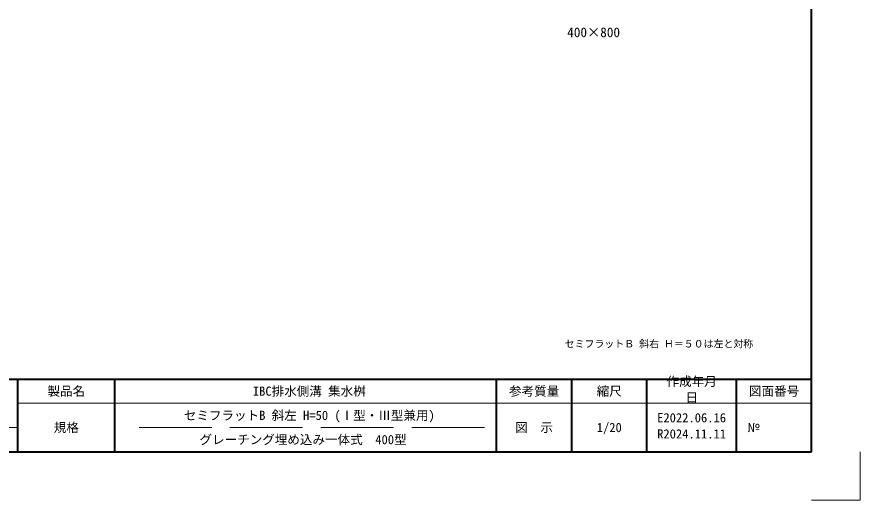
# Model space of a CAD drawing. Units: millimetres at full size; details may follow other scales. Extents: x -1809 to 57027, y -20349 to 17321.
# Drawn here: x 42939 to 46418, y 5187 to 7183 of the extents above; entities that cross this region are included whole.
import ezdxf
from ezdxf.enums import TextEntityAlignment as Align

# ---------------------------------------------------------------- set-up
doc = ezdxf.new("R2010")
doc.units = ezdxf.units.MM
doc.header["$LTSCALE"] = 50
doc.linetypes.add('DASHED', pattern=[7.5, 6, -1.5])
for name, color, linetype, lineweight in [('Defpoints_3', 1, 'Continuous', 13), ('図枠', 7, 'Continuous', 5), ('補助線', 8, 'Continuous', 13)]:
    doc.layers.add(name, color=color, linetype=linetype, lineweight=lineweight)
doc.layers.add('文字', color=7, linetype='Continuous')
doc.styles.add('ＭＳ ゴシック', font='')
doc.styles.add('ＭＳ 明朝', font='')
doc.styles.get('ＭＳ ゴシック').set_extended_font_data('MS Gothic')
doc.styles.get('ＭＳ 明朝').set_extended_font_data('MS Mincho')

msp = doc.modelspace()

# ---------------------------------------------------------------- linework, layer by layer
at = {"layer": 'Defpoints_3'}
for p in [(46418.24, 5387.12), (46218.24, 5187.12)]:
    msp.add_line(p, (46418.24, 5187.12), dxfattribs=at)
at = {"layer": '図枠', "lineweight": 40}
for p, q in [((46218.24, 5387.12), (46218.24, 10927.12)), ((38418.24, 5687.12), (46218.24, 5687.12)), ((42943.24, 5387.12), (42943.24, 5687.12)), ((43343.24, 5387.12), (43343.24, 5687.12)), ((44918.24, 5387.12), (44918.24, 5687.12)), ((45228.24, 5387.12), (45228.24, 5687.12)), ((45538.24, 5387.12), (45538.24, 5687.12)), ((45908.24, 5387.12), (45908.24, 5687.12)), ((38418.24, 5387.12), (46218.24, 5387.12))]:
    msp.add_line(p, q, dxfattribs=at)
at = {"layer": '図枠', "lineweight": 13}
msp.add_line((46218.24, 5587.12), (42943.24, 5587.12), dxfattribs=at)
at = {"layer": '図枠', "linetype": 'DASHED', "lineweight": 9}
msp.add_line((44868.24, 5487.12), (43393.24, 5487.12), dxfattribs=at)
at = {"layer": '補助線'}
msp.add_line((41943.24, 5487.12), (42943.24, 5487.12), dxfattribs=at)

# ---------------------------------------------------------------- texts
at = {"layer": '図枠', "style": 'ＭＳ ゴシック'}
for s, p in [('作成年月', (45619.64, 5696.35)), ('日', (45697.34, 5629.68)), ('E2022.06.16', (45580.79, 5546.35)), ('R2024.11.11', (45580.79, 5479.68))]:
    msp.add_text(s, height=37.98, dxfattribs=at).set_placement(p, align=Align.TOP_LEFT)
for s, p in [('製品名', (43143.24, 5637.12)), ('IBC排水側溝 集水桝', (44145.74, 5637.12)), ('参考質量', (45073.24, 5637.12)), ('縮尺', (45383.24, 5637.12)), ('図面番号', (46063.24, 5637.12)), ('セミフラットB 斜左 H=50 (Ⅰ型・Ⅲ型兼用)', (44145.74, 5537.12)), ('規格', (43143.24, 5487.12)), ('図  示', (45073.24, 5487.12)), ('1/20', (45383.24, 5487.12)), ('グレーチング埋め込み一体式\u3000400型\u3000', (44145.74, 5437.12))]:
    msp.add_text(s, height=37.98, dxfattribs=at).set_placement(p, align=Align.MIDDLE_CENTER)
msp.add_text('№', height=37.98, dxfattribs=at).set_placement((45952.59, 5487.12), align=Align.MIDDLE_LEFT)
at = {"layer": '文字', "style": 'ＭＳ 明朝'}
for s, height, p in [('400×800', 40.03, (45318.72, 7118.72)), ('セミフラットＢ 斜右 Ｈ＝５０は左と対称', 30.02, (45588.25, 5832.44))]:
    msp.add_text(s, height=height, dxfattribs=at).set_placement(p, align=Align.MIDDLE_CENTER)

doc.saveas('drawing.dxf')
